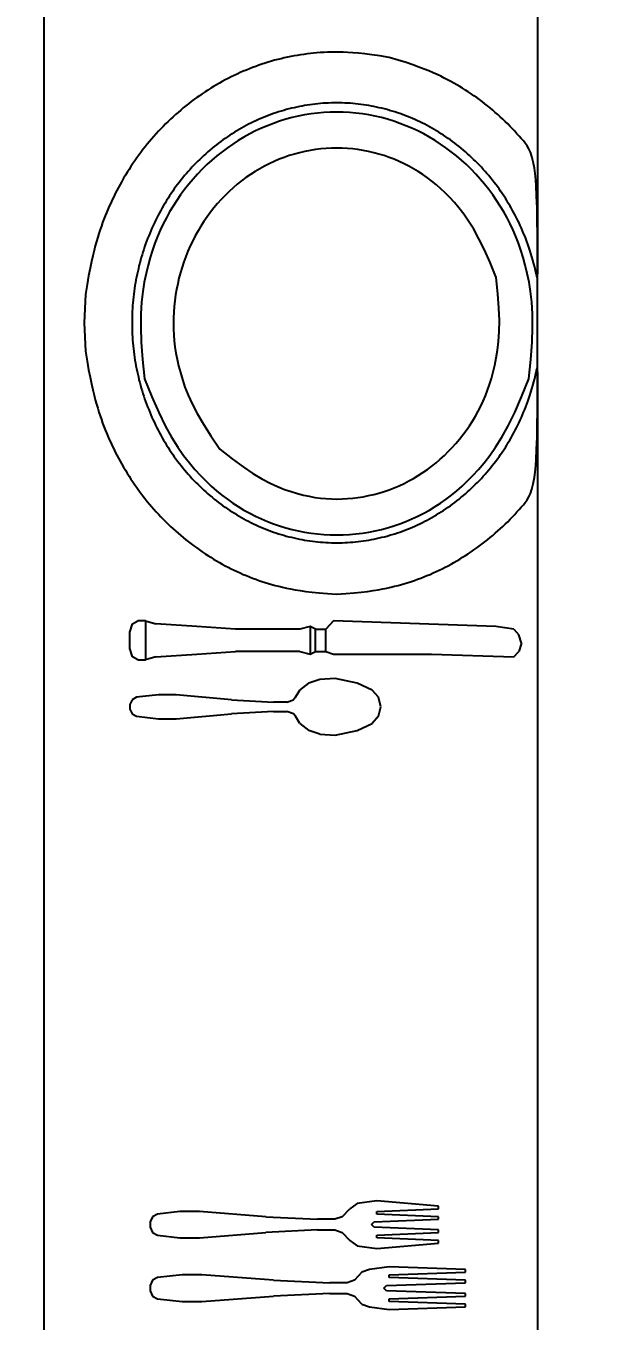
# Model space of a CAD drawing. Header units: metres. Extents: x 244.4 to 340.3, y -4.1 to 64.3.
# Drawn here: x 312.112 to 312.498, y 47.783 to 48.635 of the extents above; entities that cross this region are included whole.
import ezdxf

# ---------------------------------------------------------------- set-up
doc = ezdxf.new("R2010")
doc.units = ezdxf.units.M
doc.layers.get('Defpoints').update_dxf_attribs({"lineweight": 0})
doc.layers.add('Edges', color=7, linetype='Continuous')
doc.styles.add('TEXTS', font='swissl.ttf')
doc.dimstyles.new('Copy of DIMTEXT', dxfattribs={"dimscale": 0.3, "dimtxt": 0.22, "dimasz": 0.18, "dimexe": 0.05, "dimexo": 0.05, "dimgap": 0.05, "dimtad": 0, "dimzin": 1, "dimdsep": 46, "dimtxsty": 'TEXTS', "dimblk": 'ARCHTICK', "dimcen": 0.1, "dimclrd": 256, "dimclre": 6, "dimclrt": 7, "dimadec": 0, "dimazin": 0, "dimtfac": 0.15, "dimtix": 1, "dimtofl": 0, "dimtmove": 1, "dimatfit": 3, "dimldrblk": 'OPEN', "dimfxl": 0, "dimtolj": 1, "dimtzin": 0, "dimarcsym": 0})

# ---------------------------------------------------------------- blocks, each defined once
blk = doc.blocks.new('turjd+')
at = {"layer": 'Edges'}
for p, q in [((512.541, 153.413), (535.711, 153.413)), ((537.936, 153.413), (562.416, 153.413)), ((543.796, 152.872), (543.922, 152.989)), ((544.111, 153.048), (543.922, 152.989)), ((544.111, 153.048), (544.3, 152.989)), ((544.426, 152.872), (544.3, 152.989)), ((543.796, 152.872), (543.733, 152.462)), ((544.363, 150.997), (544.426, 152.872)), ((543.733, 152.462), (543.607, 148.771)), ((558.365, 151.772), (558.304, 150.035)), ((558.425, 151.772), (558.365, 151.772)), ((558.485, 150.035), (558.425, 151.772)), ((558.605, 151.772), (558.545, 150.035)), ((558.666, 151.772), (558.605, 151.772)), ((558.726, 149.979), (558.666, 151.772)), ((558.907, 151.772), (558.846, 149.979)), ((558.967, 151.772), (558.907, 151.772)), ((559.027, 150.035), (558.967, 151.772)), ((559.148, 151.772), (559.087, 150.035)), ((559.208, 151.772), (559.148, 151.772)), ((559.268, 150.035), (559.208, 151.772)), ((544.363, 148.771), (544.363, 150.997)), ((556.919, 151.156), (556.799, 149.755)), ((556.979, 151.156), (556.919, 151.156)), ((557.04, 149.755), (556.979, 151.156)), ((557.16, 151.156), (557.1, 149.755)), ((557.22, 151.156), (557.16, 151.156)), ((557.28, 149.699), (557.22, 151.156)), ((557.461, 151.156), (557.401, 149.699)), ((557.521, 151.156), (557.461, 151.156)), ((557.582, 149.755), (557.521, 151.156)), ((557.702, 151.156), (557.642, 149.755)), ((557.762, 151.156), (557.702, 151.156)), ((557.883, 149.755), (557.762, 151.156)), ((558.304, 150.035), (558.365, 149.587)), ((558.545, 150.035), (558.485, 150.035)), ((559.087, 150.035), (559.027, 150.035)), ((559.208, 149.587), (559.268, 150.035)), ((545.344, 149.798), (545.182, 149.652)), ((545.56, 149.848), (545.344, 149.798)), ((545.776, 149.798), (545.56, 149.848)), ((545.776, 149.798), (545.938, 149.652)), ((556.799, 149.755), (556.859, 149.307)), ((557.1, 149.755), (557.04, 149.755)), ((557.341, 149.639), (557.28, 149.699)), ((557.401, 149.699), (557.341, 149.639)), ((557.642, 149.755), (557.582, 149.755)), ((557.822, 149.307), (557.883, 149.755)), ((558.786, 149.919), (558.726, 149.979)), ((558.846, 149.979), (558.786, 149.919)), ((545.182, 149.652), (545.02, 149.307)), ((546.1, 149.307), (545.938, 149.652)), ((558.365, 149.587), (558.425, 149.419)), ((558.425, 149.419), (558.605, 149.251)), ((559.148, 149.419), (558.967, 149.251)), ((559.148, 149.419), (559.208, 149.587)), ((545.02, 149.307), (544.912, 148.811)), ((546.208, 148.811), (546.1, 149.307)), ((556.859, 149.307), (556.979, 149.139)), ((557.16, 148.971), (556.979, 149.139)), ((557.521, 148.971), (557.702, 149.139)), ((557.702, 149.139), (557.822, 149.307)), ((558.605, 149.251), (558.666, 149.083)), ((558.907, 149.083), (558.967, 149.251)), ((544.912, 148.811), (544.939, 148.46)), ((546.181, 148.46), (546.208, 148.811)), ((557.16, 148.971), (557.22, 148.803)), ((557.461, 148.803), (557.521, 148.971)), ((558.666, 149.083), (558.666, 148.691)), ((558.907, 148.691), (558.907, 149.083)), ((543.607, 148.771), (543.796, 148.595)), ((543.796, 148.361), (543.796, 148.595)), ((544.3, 148.595), (543.796, 148.595)), ((544.3, 148.595), (544.363, 148.771)), ((544.3, 148.361), (544.3, 148.595)), ((557.22, 148.803), (557.22, 148.411)), ((557.461, 148.411), (557.461, 148.803)), ((558.605, 147.403), (558.666, 148.691)), ((558.907, 148.691), (558.967, 147.403)), ((543.796, 148.361), (543.733, 148.244)), ((543.733, 148.244), (544.363, 148.244)), ((543.733, 148.244), (543.796, 148.009)), ((544.3, 148.361), (543.796, 148.361)), ((544.363, 148.244), (544.3, 148.361)), ((544.3, 148.009), (544.363, 148.244)), ((544.939, 148.46), (545.02, 148.209)), ((546.181, 148.46), (546.1, 148.209)), ((557.16, 147.235), (557.22, 148.411)), ((557.461, 148.411), (557.521, 147.235)), ((543.796, 148.009), (543.796, 146.545)), ((544.3, 148.009), (544.3, 146.545)), ((545.182, 148.009), (545.02, 148.209)), ((545.344, 147.909), (545.182, 148.009)), ((545.938, 148.009), (545.776, 147.909)), ((545.938, 148.009), (546.1, 148.209)), ((545.344, 147.909), (545.398, 147.859)), ((545.452, 147.708), (545.398, 147.859)), ((545.452, 147.708), (545.452, 147.407)), ((545.722, 147.859), (545.668, 147.708)), ((545.668, 147.407), (545.668, 147.708)), ((545.776, 147.909), (545.722, 147.859)), ((545.398, 146.452), (545.452, 147.407)), ((545.668, 147.407), (545.722, 146.452)), ((558.605, 147.403), (558.485, 145.778)), ((559.087, 145.778), (558.967, 147.403)), ((557.16, 147.235), (557.04, 145.722)), ((557.642, 145.722), (557.521, 147.235)), ((543.796, 146.545), (543.733, 145.666)), ((544.363, 145.666), (544.3, 146.545)), ((545.398, 146.452), (545.29, 145.197)), ((545.83, 145.197), (545.722, 146.452)), ((543.733, 145.666), (543.67, 144.728)), ((544.426, 144.728), (544.363, 145.666)), ((557.04, 145.722), (557.04, 145.274)), ((557.642, 145.274), (557.642, 145.722)), ((558.485, 145.778), (558.485, 145.33)), ((559.087, 145.33), (559.087, 145.778)), ((557.04, 145.274), (557.1, 144.77)), ((557.582, 144.77), (557.642, 145.274)), ((558.485, 145.33), (558.545, 144.77)), ((559.027, 144.77), (559.087, 145.33)), ((545.29, 145.197), (545.29, 144.795)), ((545.83, 144.795), (545.83, 145.197)), ((543.607, 144.494), (543.67, 144.728)), ((544.426, 144.728), (544.489, 144.494)), ((545.29, 144.795), (545.344, 144.293)), ((545.776, 144.293), (545.83, 144.795)), ((557.1, 144.77), (557.16, 144.658)), ((557.521, 144.658), (557.582, 144.77)), ((558.545, 144.77), (558.605, 144.658)), ((558.967, 144.658), (559.027, 144.77)), ((543.607, 144.494), (543.607, 144.318)), ((543.607, 144.494), (544.489, 144.494)), ((544.489, 144.318), (544.489, 144.494)), ((557.16, 144.658), (557.28, 144.602)), ((557.28, 144.602), (557.401, 144.602)), ((557.401, 144.602), (557.521, 144.658)), ((558.605, 144.658), (558.726, 144.602)), ((558.726, 144.602), (558.846, 144.602)), ((558.846, 144.602), (558.967, 144.658)), ((543.67, 144.201), (543.607, 144.318)), ((543.859, 144.143), (543.67, 144.201)), ((544.237, 144.143), (543.859, 144.143)), ((544.426, 144.201), (544.237, 144.143)), ((544.489, 144.318), (544.426, 144.201)), ((545.344, 144.293), (545.398, 144.193)), ((545.398, 144.193), (545.506, 144.143)), ((545.506, 144.143), (545.614, 144.143)), ((545.614, 144.143), (545.722, 144.193)), ((545.722, 144.193), (545.776, 144.293)), ((512.541, 142.184), (619.503, 142.184))]:
    blk.add_line(p, q, dxfattribs=at)
for points in [[(542.996, 148.843), (542.982, 149.055), (542.967, 149.241), (542.951, 149.404), (542.934, 149.547), (542.916, 149.675), (542.897, 149.788), (542.878, 149.89), (542.858, 149.985), (542.838, 150.075), (542.818, 150.16), (542.797, 150.242), (542.775, 150.32), (542.753, 150.396), (542.731, 150.47), (542.707, 150.542), (542.683, 150.614), (542.657, 150.685), (542.631, 150.756), (542.603, 150.827), (542.575, 150.897), (542.546, 150.967), (542.515, 151.036), (542.484, 151.105), (542.452, 151.174), (542.418, 151.242), (542.384, 151.31), (542.349, 151.378), (542.313, 151.445), (542.276, 151.511), (542.238, 151.577), (542.199, 151.643), (542.159, 151.708), (542.118, 151.773), (542.076, 151.837), (542.034, 151.901), (541.99, 151.964), (541.946, 152.027), (541.901, 152.089), (541.855, 152.15), (541.808, 152.211), (541.76, 152.272), (541.711, 152.331), (541.662, 152.391), (541.611, 152.449), (541.56, 152.507), (541.508, 152.564), (541.455, 152.621), (541.402, 152.677), (541.348, 152.733), (541.293, 152.787), (541.237, 152.841), (541.182, 152.893), (541.126, 152.944), (541.071, 152.994), (541.016, 153.042), (540.962, 153.089), (540.908, 153.133), (540.85, 153.176), (540.784, 153.215), (540.704, 153.252), (540.607, 153.285), (540.487, 153.315), (540.339, 153.341), (540.16, 153.362), (539.946, 153.379), (539.701, 153.391), (539.433, 153.4), (539.145, 153.406), (538.846, 153.41), (538.54, 153.412), (538.235, 153.413), (537.936, 153.413), (537.647, 153.413), (537.367, 153.413), (537.094, 153.413), (536.824, 153.413), (536.553, 153.413), (536.28, 153.413), (536, 153.413), (535.711, 153.413), (535.412, 153.413), (535.107, 153.412), (534.801, 153.41), (534.502, 153.406), (534.215, 153.4), (533.946, 153.391), (533.701, 153.379), (533.487, 153.362), (533.308, 153.341), (533.161, 153.315), (533.04, 153.285), (532.943, 153.252), (532.863, 153.215), (532.797, 153.176), (532.739, 153.133), (532.685, 153.089), (532.631, 153.042), (532.576, 152.994), (532.521, 152.944), (532.465, 152.893), (532.41, 152.841), (532.354, 152.787), (532.3, 152.733), (532.245, 152.677), (532.192, 152.621), (532.139, 152.564), (532.087, 152.507), (532.036, 152.449), (531.985, 152.391), (531.936, 152.331), (531.887, 152.272), (531.839, 152.211), (531.792, 152.15), (531.746, 152.089), (531.701, 152.027), (531.657, 151.964), (531.613, 151.901), (531.571, 151.837), (531.529, 151.773), (531.488, 151.708), (531.448, 151.643), (531.409, 151.577), (531.37, 151.509), (531.332, 151.439), (531.293, 151.366), (531.255, 151.29), (531.216, 151.211), (531.176, 151.127), (531.136, 151.038), (531.094, 150.942), (531.05, 150.834), (531.004, 150.714), (530.955, 150.576), (530.903, 150.42), (530.847, 150.241), (530.786, 150.037)], [(535.842, 153.413), (535.81, 153.407), (535.764, 153.397), (535.705, 153.383), (535.636, 153.366), (535.56, 153.346), (535.48, 153.325), (535.399, 153.303), (535.319, 153.28), (535.243, 153.257), (535.171, 153.235), (535.102, 153.212), (535.036, 153.189), (534.972, 153.166), (534.909, 153.143), (534.848, 153.119), (534.788, 153.095), (534.729, 153.07), (534.669, 153.044), (534.61, 153.017), (534.552, 152.99), (534.494, 152.962), (534.436, 152.933), (534.378, 152.904), (534.322, 152.874), (534.265, 152.843), (534.209, 152.811), (534.153, 152.779), (534.098, 152.746), (534.043, 152.713), (533.989, 152.679), (533.936, 152.644), (533.882, 152.608), (533.83, 152.572), (533.777, 152.536), (533.726, 152.498), (533.674, 152.46), (533.624, 152.421), (533.574, 152.382), (533.524, 152.342), (533.475, 152.302), (533.427, 152.261), (533.379, 152.219), (533.332, 152.177), (533.285, 152.134), (533.239, 152.091), (533.194, 152.047), (533.149, 152.002), (533.105, 151.957), (533.061, 151.912), (533.018, 151.866), (532.976, 151.819), (532.935, 151.772), (532.894, 151.725), (532.854, 151.676), (532.814, 151.628), (532.775, 151.579), (532.737, 151.529), (532.7, 151.479), (532.663, 151.429), (532.627, 151.378), (532.592, 151.327), (532.557, 151.275), (532.523, 151.223), (532.49, 151.17), (532.458, 151.117), (532.426, 151.064), (532.395, 151.01), (532.365, 150.956), (532.336, 150.902), (532.307, 150.847), (532.279, 150.792), (532.252, 150.736), (532.226, 150.681), (532.2, 150.624), (532.176, 150.568), (532.152, 150.511), (532.129, 150.454), (532.107, 150.397), (532.085, 150.339), (532.064, 150.282), (532.045, 150.224), (532.026, 150.165), (532.007, 150.107), (531.99, 150.048), (531.974, 149.989), (531.958, 149.93), (531.943, 149.871), (531.929, 149.811), (531.916, 149.751), (531.903, 149.692), (531.892, 149.632), (531.881, 149.571), (531.871, 149.511), (531.862, 149.451), (531.854, 149.39), (531.847, 149.33), (531.841, 149.269), (531.835, 149.209), (531.83, 149.148), (531.826, 149.087), (531.823, 149.026), (531.821, 148.965), (531.82, 148.904), (531.82, 148.843), (531.82, 148.783), (531.821, 148.722), (531.823, 148.661), (531.826, 148.6), (531.83, 148.539), (531.835, 148.478), (531.841, 148.418), (531.847, 148.357), (531.854, 148.297), (531.862, 148.236), (531.871, 148.176), (531.881, 148.115), (531.892, 148.055), (531.903, 147.995), (531.916, 147.936), (531.929, 147.876), (531.943, 147.816), (531.958, 147.757), (531.974, 147.698), (531.99, 147.639), (532.007, 147.58), (532.026, 147.522), (532.045, 147.463), (532.064, 147.405), (532.085, 147.348), (532.107, 147.29), (532.129, 147.233), (532.152, 147.176), (532.176, 147.119), (532.2, 147.063), (532.226, 147.006), (532.252, 146.951), (532.279, 146.895), (532.307, 146.84), (532.336, 146.785), (532.365, 146.731), (532.395, 146.677), (532.426, 146.623), (532.458, 146.57), (532.49, 146.517), (532.523, 146.464), (532.557, 146.412), (532.592, 146.36), (532.627, 146.309), (532.663, 146.258), (532.7, 146.208), (532.737, 146.158), (532.775, 146.108), (532.814, 146.059), (532.854, 146.011), (532.894, 145.962), (532.935, 145.915), (532.976, 145.868), (533.018, 145.821), (533.061, 145.775), (533.105, 145.73), (533.149, 145.685), (533.194, 145.64), (533.239, 145.596), (533.285, 145.553), (533.332, 145.51), (533.379, 145.468), (533.427, 145.426), (533.475, 145.385), (533.524, 145.345), (533.574, 145.305), (533.624, 145.266), (533.674, 145.227), (533.726, 145.189), (533.777, 145.151), (533.83, 145.115), (533.882, 145.079), (533.936, 145.043), (533.989, 145.008), (534.043, 144.974), (534.098, 144.941), (534.153, 144.908), (534.209, 144.876), (534.265, 144.844), (534.322, 144.813), (534.378, 144.783), (534.436, 144.754), (534.494, 144.725), (534.552, 144.697), (534.61, 144.67), (534.669, 144.643), (534.729, 144.617), (534.788, 144.592), (534.848, 144.568), (534.909, 144.544), (534.969, 144.521), (535.03, 144.499), (535.092, 144.477), (535.153, 144.457), (535.215, 144.437), (535.277, 144.418), (535.34, 144.399), (535.402, 144.381), (535.465, 144.365), (535.528, 144.348), (535.592, 144.333), (535.655, 144.318), (535.719, 144.305), (535.783, 144.291), (535.847, 144.279), (535.912, 144.268), (535.976, 144.257), (536.041, 144.247), (536.106, 144.238), (536.17, 144.23), (536.235, 144.222), (536.3, 144.215), (536.366, 144.209), (536.431, 144.204), (536.496, 144.2), (536.562, 144.196), (536.627, 144.193), (536.693, 144.191), (536.758, 144.19), (536.824, 144.19), (536.889, 144.19), (536.955, 144.191), (537.02, 144.193), (537.085, 144.196), (537.151, 144.2), (537.216, 144.204), (537.281, 144.209), (537.347, 144.215), (537.412, 144.222), (537.477, 144.23), (537.542, 144.238), (537.606, 144.247), (537.671, 144.257), (537.735, 144.268), (537.8, 144.279), (537.864, 144.291), (537.928, 144.305), (537.992, 144.318), (538.055, 144.333), (538.119, 144.348), (538.182, 144.365), (538.245, 144.381), (538.307, 144.399), (538.37, 144.418), (538.432, 144.437), (538.494, 144.457), (538.556, 144.477), (538.617, 144.499), (538.678, 144.521), (538.738, 144.544), (538.799, 144.568), (538.859, 144.592), (538.919, 144.617), (538.978, 144.643), (539.037, 144.67), (539.095, 144.697), (539.153, 144.725), (539.211, 144.754), (539.269, 144.783), (539.326, 144.813), (539.382, 144.844), (539.438, 144.876), (539.494, 144.908), (539.549, 144.941), (539.604, 144.974), (539.658, 145.008), (539.712, 145.043), (539.765, 145.079), (539.818, 145.115), (539.87, 145.151), (539.921, 145.189), (539.973, 145.227), (540.023, 145.266), (540.073, 145.305), (540.123, 145.345), (540.172, 145.385), (540.22, 145.426), (540.268, 145.468), (540.315, 145.51), (540.362, 145.553), (540.408, 145.596), (540.453, 145.64), (540.498, 145.685), (540.542, 145.73), (540.586, 145.775), (540.629, 145.821), (540.671, 145.868), (540.712, 145.915), (540.753, 145.962), (540.793, 146.011), (540.833, 146.059), (540.872, 146.108), (540.91, 146.158), (540.947, 146.208), (540.984, 146.258), (541.02, 146.309), (541.056, 146.36), (541.09, 146.412), (541.124, 146.464), (541.157, 146.517), (541.189, 146.57), (541.221, 146.623), (541.252, 146.677), (541.282, 146.731), (541.311, 146.785), (541.34, 146.84), (541.368, 146.895), (541.395, 146.951), (541.421, 147.006), (541.447, 147.063), (541.471, 147.119), (541.495, 147.176), (541.518, 147.233), (541.54, 147.29), (541.562, 147.348), (541.583, 147.405), (541.602, 147.463), (541.621, 147.522), (541.64, 147.58), (541.657, 147.639), (541.674, 147.698), (541.689, 147.757), (541.704, 147.816), (541.718, 147.876), (541.731, 147.936), (541.744, 147.995), (541.755, 148.055), (541.766, 148.115), (541.776, 148.176), (541.785, 148.236), (541.793, 148.297), (541.8, 148.357), (541.807, 148.418), (541.812, 148.478), (541.817, 148.539), (541.821, 148.6), (541.824, 148.661), (541.826, 148.722), (541.827, 148.783), (541.828, 148.843), (541.827, 148.904), (541.826, 148.965), (541.824, 149.026), (541.821, 149.087), (541.817, 149.148), (541.812, 149.209), (541.807, 149.269), (541.8, 149.33), (541.793, 149.39), (541.785, 149.451), (541.776, 149.511), (541.766, 149.571), (541.755, 149.632), (541.744, 149.692), (541.731, 149.751), (541.718, 149.811), (541.704, 149.871), (541.689, 149.93), (541.674, 149.989), (541.657, 150.048), (541.64, 150.107), (541.621, 150.165), (541.602, 150.224), (541.583, 150.282), (541.562, 150.339), (541.54, 150.397), (541.518, 150.454), (541.495, 150.511), (541.471, 150.568), (541.447, 150.624), (541.421, 150.681), (541.395, 150.736), (541.368, 150.792), (541.34, 150.847), (541.311, 150.902), (541.282, 150.956), (541.252, 151.01), (541.221, 151.064), (541.189, 151.117), (541.157, 151.17), (541.124, 151.223), (541.09, 151.275), (541.056, 151.327), (541.02, 151.378), (540.984, 151.429), (540.947, 151.479), (540.91, 151.529), (540.872, 151.579), (540.833, 151.628), (540.793, 151.676), (540.753, 151.725), (540.712, 151.772), (540.671, 151.819), (540.629, 151.866), (540.586, 151.912), (540.542, 151.957), (540.498, 152.002), (540.453, 152.047), (540.408, 152.091), (540.362, 152.134), (540.315, 152.177), (540.268, 152.219), (540.22, 152.261), (540.172, 152.302), (540.123, 152.342), (540.073, 152.382), (540.023, 152.421), (539.973, 152.46), (539.921, 152.498), (539.87, 152.536), (539.818, 152.572), (539.765, 152.608), (539.712, 152.644), (539.658, 152.679), (539.604, 152.713), (539.549, 152.746), (539.494, 152.779), (539.438, 152.811), (539.382, 152.843), (539.326, 152.874), (539.269, 152.904), (539.211, 152.933), (539.153, 152.962), (539.095, 152.99), (539.037, 153.017), (538.978, 153.044), (538.919, 153.07), (538.859, 153.095), (538.799, 153.119), (538.738, 153.143), (538.676, 153.166), (538.612, 153.189), (538.545, 153.212), (538.476, 153.235), (538.404, 153.257), (538.328, 153.28), (538.248, 153.303), (538.167, 153.325), (538.087, 153.346), (538.011, 153.366), (537.942, 153.383), (537.883, 153.397), (537.837, 153.407), (537.806, 153.413)], [(538.1, 153.214), (537.656, 153.262), (537.266, 153.29), (536.922, 153.3), (536.619, 153.296), (536.352, 153.28), (536.114, 153.253), (535.899, 153.218), (535.701, 153.178), (535.515, 153.133), (535.339, 153.085), (535.172, 153.033), (535.013, 152.978), (534.861, 152.919), (534.715, 152.856), (534.573, 152.789), (534.436, 152.718), (534.301, 152.643), (534.168, 152.563), (534.039, 152.48), (533.912, 152.393), (533.789, 152.302), (533.669, 152.207), (533.552, 152.109), (533.439, 152.007), (533.33, 151.902), (533.224, 151.793), (533.122, 151.682), (533.025, 151.567), (532.931, 151.449), (532.841, 151.329), (532.756, 151.206), (532.675, 151.08), (532.598, 150.952), (532.527, 150.822), (532.459, 150.69), (532.397, 150.556), (532.339, 150.419), (532.286, 150.282), (532.238, 150.142), (532.194, 150.001), (532.156, 149.859), (532.123, 149.716), (532.095, 149.572), (532.072, 149.428), (532.054, 149.282), (532.041, 149.136), (532.033, 148.99), (532.031, 148.844), (532.033, 148.697), (532.041, 148.551), (532.054, 148.405), (532.072, 148.26), (532.095, 148.115), (532.123, 147.971), (532.156, 147.828), (532.194, 147.686), (532.238, 147.545), (532.286, 147.406), (532.339, 147.268), (532.397, 147.132), (532.459, 146.997), (532.527, 146.865), (532.598, 146.735), (532.675, 146.607), (532.756, 146.481), (532.841, 146.358), (532.931, 146.238), (533.025, 146.12), (533.122, 146.006), (533.224, 145.894), (533.33, 145.786), (533.439, 145.68), (533.552, 145.579), (533.669, 145.48), (533.789, 145.386), (533.912, 145.295), (534.039, 145.208), (534.168, 145.124), (534.301, 145.045), (534.436, 144.97), (534.573, 144.898), (534.715, 144.831), (534.861, 144.768), (535.013, 144.709), (535.172, 144.654), (535.339, 144.602), (535.515, 144.554), (535.701, 144.51), (535.899, 144.469), (536.114, 144.434), (536.352, 144.408), (536.619, 144.391), (536.922, 144.387), (537.266, 144.398), (537.656, 144.426), (538.1, 144.473)], [(538.1, 144.473), (538.51, 144.638), (538.863, 144.796), (539.166, 144.946), (539.426, 145.09), (539.649, 145.229), (539.841, 145.363), (540.008, 145.493), (540.158, 145.621), (540.295, 145.746), (540.422, 145.869), (540.538, 145.991), (540.646, 146.113), (540.746, 146.235), (540.839, 146.357), (540.925, 146.481), (541.006, 146.607), (541.083, 146.735), (541.155, 146.865), (541.222, 146.997), (541.285, 147.132), (541.342, 147.268), (541.395, 147.406), (541.444, 147.545), (541.487, 147.686), (541.525, 147.828), (541.558, 147.971), (541.586, 148.115), (541.61, 148.26), (541.628, 148.405), (541.64, 148.551), (541.648, 148.697), (541.651, 148.844), (541.648, 148.99), (541.64, 149.136), (541.628, 149.282), (541.61, 149.428), (541.586, 149.572), (541.558, 149.716), (541.525, 149.859), (541.487, 150.001), (541.444, 150.142), (541.395, 150.282), (541.342, 150.419), (541.285, 150.556), (541.222, 150.69), (541.155, 150.822), (541.083, 150.952), (541.006, 151.08), (540.925, 151.206), (540.839, 151.33), (540.746, 151.452), (540.646, 151.574), (540.538, 151.696), (540.422, 151.818), (540.295, 151.942), (540.158, 152.067), (540.008, 152.194), (539.841, 152.324), (539.649, 152.458), (539.426, 152.597), (539.166, 152.741), (538.863, 152.892), (538.51, 153.049), (538.1, 153.214)], [(535.795, 152.471), (535.455, 152.334), (535.162, 152.203), (534.91, 152.079), (534.695, 151.959), (534.51, 151.844), (534.351, 151.733), (534.211, 151.624), (534.087, 151.519), (533.973, 151.415), (533.868, 151.313), (533.772, 151.211), (533.682, 151.11), (533.599, 151.009), (533.522, 150.907), (533.45, 150.804), (533.383, 150.7), (533.32, 150.594), (533.26, 150.486), (533.204, 150.376), (533.152, 150.265), (533.104, 150.152), (533.06, 150.037), (533.02, 149.921), (532.984, 149.805), (532.953, 149.687), (532.925, 149.568), (532.902, 149.449), (532.882, 149.328), (532.867, 149.208), (532.857, 149.087), (532.85, 148.965), (532.848, 148.844), (532.85, 148.722), (532.857, 148.601), (532.867, 148.48), (532.882, 148.359), (532.902, 148.239), (532.925, 148.119), (532.953, 148.001), (532.984, 147.883), (533.02, 147.766), (533.06, 147.65), (533.104, 147.536), (533.152, 147.423), (533.204, 147.311), (533.26, 147.202), (533.32, 147.093), (533.383, 146.987), (533.45, 146.883), (533.521, 146.781), (533.595, 146.681), (533.673, 146.583), (533.754, 146.488), (533.839, 146.396), (533.927, 146.306), (534.018, 146.218), (534.111, 146.134), (534.208, 146.052), (534.308, 145.974), (534.41, 145.898), (534.515, 145.826), (534.623, 145.757), (534.732, 145.691), (534.844, 145.628), (534.959, 145.569), (535.075, 145.514), (535.193, 145.462), (535.313, 145.413), (535.434, 145.369), (535.557, 145.328), (535.682, 145.291), (535.807, 145.257), (535.934, 145.228), (536.062, 145.202), (536.19, 145.18), (536.32, 145.163), (536.449, 145.149), (536.58, 145.139), (536.71, 145.133), (536.841, 145.131), (536.971, 145.133), (537.103, 145.139), (537.236, 145.15), (537.372, 145.166), (537.511, 145.188), (537.654, 145.215), (537.802, 145.249), (537.955, 145.289), (538.116, 145.336), (538.286, 145.394), (538.469, 145.466), (538.669, 145.558), (538.888, 145.672), (539.13, 145.812), (539.398, 145.983), (539.696, 146.188)], [(539.696, 146.188), (539.917, 146.465), (540.101, 146.715), (540.252, 146.94), (540.374, 147.144), (540.472, 147.329), (540.55, 147.5), (540.613, 147.658), (540.663, 147.807), (540.706, 147.95), (540.742, 148.087), (540.771, 148.22), (540.795, 148.35), (540.812, 148.476), (540.824, 148.6), (540.831, 148.722), (540.833, 148.844), (540.831, 148.965), (540.824, 149.087), (540.814, 149.208), (540.799, 149.328), (540.78, 149.449), (540.756, 149.568), (540.729, 149.687), (540.697, 149.805), (540.661, 149.921), (540.621, 150.037), (540.577, 150.152), (540.529, 150.265), (540.477, 150.376), (540.421, 150.486), (540.362, 150.594), (540.298, 150.7), (540.231, 150.804), (540.16, 150.906), (540.086, 151.006), (540.008, 151.104), (539.927, 151.199), (539.842, 151.292), (539.755, 151.382), (539.664, 151.469), (539.57, 151.554), (539.473, 151.635), (539.373, 151.714), (539.271, 151.789), (539.166, 151.862), (539.059, 151.931), (538.949, 151.997), (538.837, 152.059), (538.722, 152.118), (538.605, 152.174), (538.484, 152.226), (538.358, 152.275), (538.226, 152.321), (538.087, 152.364), (537.941, 152.404), (537.787, 152.441), (537.623, 152.474), (537.444, 152.503), (537.246, 152.526), (537.024, 152.539), (536.773, 152.543), (536.488, 152.534), (536.164, 152.511), (535.795, 152.471)], [(530.786, 150.037), (530.752, 149.828), (530.725, 149.643), (530.705, 149.48), (530.689, 149.336), (530.678, 149.209), (530.672, 149.094), (530.668, 148.99), (530.666, 148.893), (530.665, 148.802), (530.666, 148.715), (530.668, 148.631), (530.672, 148.55), (530.676, 148.471), (530.682, 148.395), (530.689, 148.319), (530.697, 148.245), (530.706, 148.17), (530.716, 148.096), (530.727, 148.021), (530.739, 147.947), (530.752, 147.873), (530.766, 147.799), (530.781, 147.726), (530.797, 147.652), (530.815, 147.579), (530.833, 147.506), (530.852, 147.433), (530.873, 147.361), (530.894, 147.288), (530.917, 147.216), (530.94, 147.144), (530.964, 147.073), (530.99, 147.002), (531.016, 146.931), (531.044, 146.86), (531.072, 146.79), (531.101, 146.72), (531.132, 146.651), (531.163, 146.582), (531.195, 146.513), (531.229, 146.445), (531.263, 146.377), (531.298, 146.309), (531.334, 146.242), (531.371, 146.176), (531.409, 146.11), (531.448, 146.044), (531.488, 145.979), (531.529, 145.914), (531.571, 145.85), (531.613, 145.786), (531.657, 145.723), (531.701, 145.66), (531.746, 145.598), (531.792, 145.537), (531.839, 145.476), (531.887, 145.415), (531.936, 145.356), (531.985, 145.296), (532.036, 145.238), (532.087, 145.18), (532.139, 145.123), (532.192, 145.066), (532.245, 145.01), (532.3, 144.954), (532.355, 144.9), (532.411, 144.846), (532.467, 144.792), (532.525, 144.739), (532.583, 144.688), (532.642, 144.636), (532.701, 144.586), (532.762, 144.536), (532.822, 144.487), (532.884, 144.438), (532.946, 144.391), (533.009, 144.344), (533.073, 144.298), (533.137, 144.253), (533.202, 144.208), (533.268, 144.165), (533.334, 144.122), (533.401, 144.08), (533.468, 144.038), (533.536, 143.998), (533.605, 143.958), (533.674, 143.92), (533.743, 143.882), (533.813, 143.845), (533.884, 143.808), (533.955, 143.773), (534.027, 143.739), (534.099, 143.705), (534.171, 143.672), (534.244, 143.64), (534.318, 143.609), (534.392, 143.579), (534.467, 143.55), (534.543, 143.521), (534.622, 143.493), (534.704, 143.465), (534.789, 143.437), (534.878, 143.409), (534.972, 143.382), (535.071, 143.353), (535.179, 143.325), (535.298, 143.295), (535.432, 143.265), (535.584, 143.235), (535.757, 143.203), (535.954, 143.17), (536.178, 143.135)], [(537.469, 143.135), (537.693, 143.17), (537.89, 143.203), (538.063, 143.235), (538.215, 143.265), (538.349, 143.295), (538.468, 143.325), (538.576, 143.353), (538.675, 143.382), (538.769, 143.409), (538.858, 143.437), (538.943, 143.465), (539.025, 143.493), (539.104, 143.521), (539.18, 143.55), (539.255, 143.579), (539.329, 143.609), (539.403, 143.64), (539.476, 143.672), (539.548, 143.705), (539.62, 143.739), (539.692, 143.773), (539.763, 143.808), (539.834, 143.845), (539.904, 143.882), (539.973, 143.92), (540.042, 143.958), (540.111, 143.998), (540.179, 144.038), (540.246, 144.08), (540.313, 144.122), (540.379, 144.165), (540.445, 144.208), (540.51, 144.253), (540.574, 144.298), (540.638, 144.344), (540.701, 144.391), (540.763, 144.438), (540.825, 144.487), (540.886, 144.536), (540.946, 144.586), (541.005, 144.636), (541.064, 144.688), (541.122, 144.739), (541.18, 144.792), (541.236, 144.846), (541.292, 144.9), (541.347, 144.954), (541.402, 145.01), (541.455, 145.066), (541.508, 145.123), (541.56, 145.18), (541.611, 145.238), (541.662, 145.296), (541.711, 145.356), (541.76, 145.415), (541.808, 145.476), (541.855, 145.537), (541.901, 145.598), (541.946, 145.66), (541.99, 145.723), (542.034, 145.786), (542.076, 145.85), (542.118, 145.914), (542.159, 145.979), (542.199, 146.044), (542.238, 146.11), (542.276, 146.176), (542.313, 146.242), (542.349, 146.309), (542.384, 146.377), (542.418, 146.445), (542.452, 146.513), (542.484, 146.582), (542.515, 146.651), (542.546, 146.72), (542.575, 146.79), (542.603, 146.86), (542.631, 146.931), (542.657, 147.002), (542.683, 147.073), (542.707, 147.145), (542.731, 147.217), (542.753, 147.291), (542.775, 147.367), (542.797, 147.445), (542.818, 147.527), (542.838, 147.612), (542.858, 147.702), (542.878, 147.797), (542.897, 147.899), (542.916, 148.012), (542.934, 148.14), (542.951, 148.283), (542.967, 148.446), (542.982, 148.632), (542.996, 148.843)], [(536.178, 143.135), (536.824, 143.104)], [(536.824, 143.104), (537.469, 143.135)]]:
    blk.add_lwpolyline(points, dxfattribs=at)
blk = doc.blocks.new('_ArchTick')
at = {"color": 0, "linetype": 'ByBlock', "const_width": 0.15}
blk.add_lwpolyline([(-0.5, -0.5), (0.5, 0.5)], dxfattribs=at)
blk = doc.blocks.new('*D126')
at = {"layer": 'Defpoints', "color": 0, "transparency": 16777216}
for p in [(312.83095, 50.1423), (311.44764, 44.14953), (312.83095, 44.14953)]:
    blk.add_point(p, dxfattribs=at)
at = {"layer": 'Edges', "color": 6, "lineweight": -2, "transparency": 16777216}
for p, q in [((311.98764, 50.1423), (311.41764, 50.1423)), ((311.98764, 44.14953), (311.41764, 44.14953))]:
    blk.add_line(p, q, dxfattribs=at)
at = {"layer": 'Edges', "lineweight": -2, "transparency": 16777216}
for p, q in [((311.44764, 50.1423), (311.44764, 47.50215)), ((311.44764, 44.14953), (311.44764, 46.78968))]:
    blk.add_line(p, q, dxfattribs=at)
at = {"layer": 'Edges', "lineweight": -2, "transparency": 16777216, "xscale": 0.108, "yscale": 0.108, "zscale": 0.108}
for p, rotation in [((311.44764, 50.1423), 90), ((311.44764, 44.14953), 270)]:
    blk.add_blockref('_ArchTick', p, dxfattribs=dict(at, rotation=rotation))
at = {"layer": 'Edges', "color": 7, "transparency": 16777216, "char_height": 0.132, "attachment_point": 5, "rotation": 90, "style": 'TEXTS', "bg_fill": 3, "box_fill_scale": 1.1, "bg_fill_color": 256, "bg_fill_true_color": 13158600, "bg_fill_transparency": 0}
for s, insert in [('\\A1;[19\'-8" ft]', (311.56259, 47.14591)), ('\\A1;5.99 m', (311.3498, 47.14591))]:
    blk.add_mtext(s, dxfattribs=dict(at, insert=insert))
blk = doc.blocks.new('_Open')
at = {"color": 0, "linetype": 'ByBlock', "lineweight": -2}
for p, q in [((-1, 0.1667), (0, 0)), ((-1, -0.1667), (0, 0)), ((0, 0), (-1, 0))]:
    blk.add_line(p, q, dxfattribs=at)

msp = doc.modelspace()

# ---------------------------------------------------------------- block references
at = {"xscale": 0.02891786500191834, "yscale": 0.02891786500191834, "zscale": 0.02891786500191834, "rotation": 270}
msp.add_blockref('turjd+', (308.0117, 63.9639), dxfattribs=at)

# ---------------------------------------------------------------- next in the draw order: dimensions: what is measured, and where the dimension line sits
at = {"layer": 'Edges'}
dim = msp.add_linear_dim(base=(311.44764, 44.14953), p1=(312.83095, 50.1423), p2=(312.83095, 44.14953), angle=90, dimstyle='Copy of DIMTEXT', override={"dimscale": 0.6, "dimpost": ' m\\X', "dimfxl": 0.9, "dimfxlon": 1, "dimtfill": 1}, dxfattribs=at)
dim.commit()
dim.dimension.update_dxf_attribs({"geometry": '*D126', "text_midpoint": (311.44764, 47.14591)})

doc.saveas('drawing.dxf')
